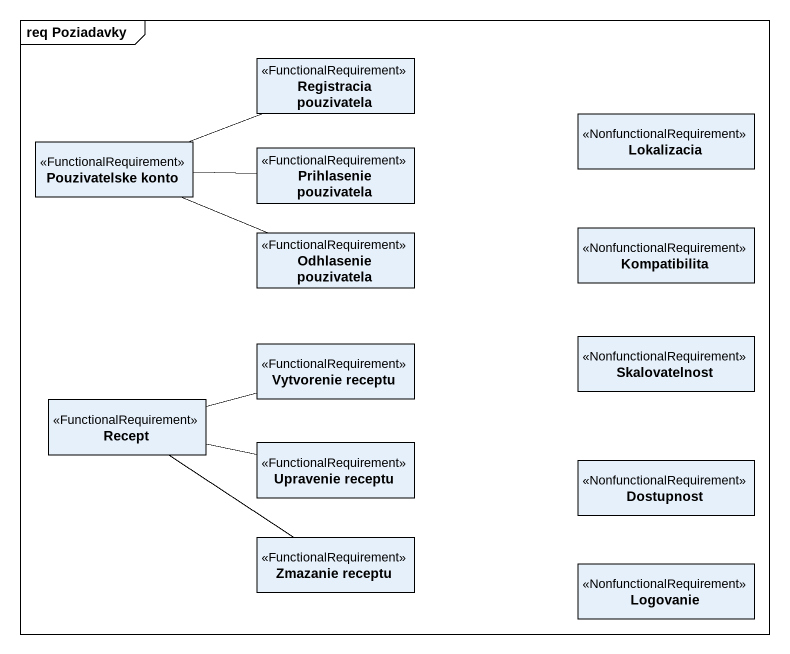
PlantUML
@startuml
mainframe req Poziadavky
hide circle
hide empty members
class "Registracia pouzivatela" as Registracia_pouzivatela <<FunctionalRequirement>>
class Lokalizacia <<NonfunctionalRequirement>>
class "Pouzivatelske konto" as Pouzivatelske_konto <<FunctionalRequirement>>
class "Prihlasenie pouzivatela" as Prihlasenie_pouzivatela <<FunctionalRequirement>>
class "Odhlasenie pouzivatela" as Odhlasenie_pouzivatela <<FunctionalRequirement>>
class Kompatibilita <<NonfunctionalRequirement>>
class "Vytvorenie receptu" as Vytvorenie_receptu <<FunctionalRequirement>>
class Skalovatelnost <<NonfunctionalRequirement>>
class Recept <<FunctionalRequirement>>
class "Upravenie receptu" as Upravenie_receptu <<FunctionalRequirement>>
class Dostupnost <<NonfunctionalRequirement>>
class "Zmazanie receptu" as Zmazanie_receptu <<FunctionalRequirement>>
class Logovanie <<NonfunctionalRequirement>>
Pouzivatelske_konto -right- Registracia_pouzivatela
Pouzivatelske_konto -right- Prihlasenie_pouzivatela
Pouzivatelske_konto -right- Odhlasenie_pouzivatela
Recept -right- Vytvorenie_receptu
Recept -right- Upravenie_receptu
Recept -- Zmazanie_receptu
@enduml
